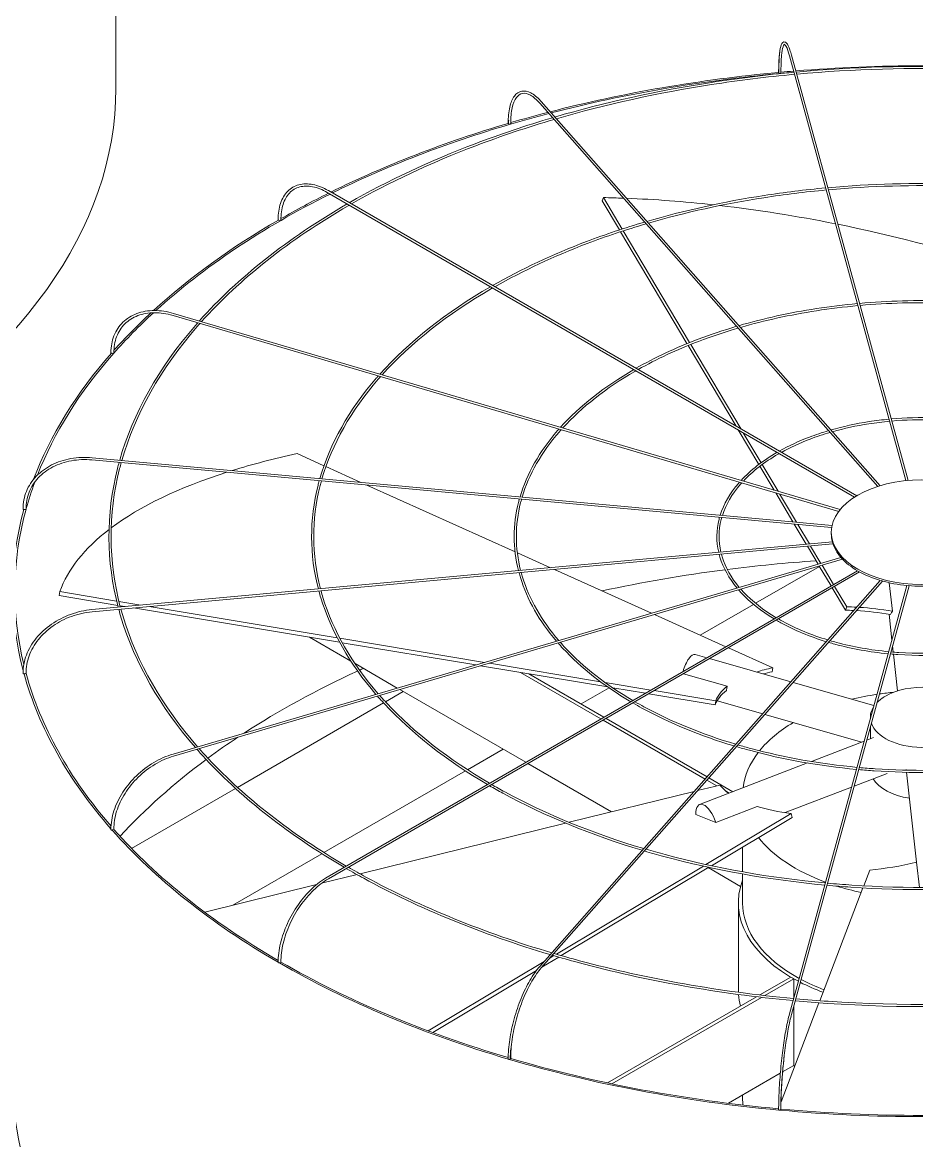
# Model space of a CAD drawing. Header units: millimetres. Extents: x -312439 to 477422, y -331570 to 212570.
# Drawn here: x 395710.3 to 395968.1, y 92351 to 92673.2 of the extents above; entities that cross this region are included whole.
import ezdxf

# ---------------------------------------------------------------- set-up
doc = ezdxf.new("R2010")
doc.units = ezdxf.units.MM

msp = doc.modelspace()

# ---------------------------------------------------------------- linework, layer by layer
at = {"color": 0, "linetype": 'Continuous', "lineweight": 0, "extrusion": (8.40036e-17, 0.816497, 0.57735)}
for p, q in [((395737.304, 92654.184), (395737.304, 92794.924)), ((395931.48, 92663.626), (395965.073, 92541.171)), ((395932.071, 92663.788), (395965.692, 92541.23)), ((395859.932, 92650.389), (395957.613, 92539.704)), ((395956.972, 92539.505), (395859.472, 92649.984)), ((395950.863, 92536.794), (395798.546, 92624.734)), ((395950.271, 92536.428), (395798.239, 92624.204)), ((395877.472, 92621.761), (395877.842, 92622.728)), ((395882.435, 92613.42), (395877.472, 92621.761)), ((395877.842, 92622.728), (395883.226, 92613.68)), ((395901.935, 92580.646), (395882.755, 92612.881)), ((395883.547, 92613.14), (395902.697, 92580.954)), ((395753.935, 92589.366), (395946.102, 92532.835)), ((395753.762, 92588.778), (395945.693, 92532.317)), ((395916.077, 92556.877), (395902.252, 92580.113)), ((395903.014, 92580.421), (395917.518, 92556.045)), ((395922.643, 92545.842), (395916.718, 92555.8)), ((395918.159, 92554.968), (395923.298, 92546.331)), ((395730.458, 92547.765), (395943.757, 92528.26)), ((395797.283, 92545.48), (395789.525, 92548.972)), ((395730.402, 92547.155), (395943.643, 92527.656)), ((395807.95, 92540.679), (395797.843, 92545.228)), ((395927.047, 92538.44), (395922.958, 92545.312)), ((395923.612, 92545.802), (395928.193, 92538.103)), ((395852.38, 92520.683), (395809.665, 92539.907)), ((395932.491, 92529.29), (395927.507, 92537.666)), ((395928.654, 92537.329), (395933.491, 92529.199)), ((395936.328, 92522.842), (395932.878, 92528.64)), ((395933.878, 92528.549), (395937.225, 92522.924)), ((395943.541, 92525.822), (395943.541, 92526.322)), ((395730.402, 92504.012), (395943.844, 92523.53)), ((395944.025, 92522.931), (395730.458, 92503.402)), ((395939.744, 92517.1), (395936.675, 92522.259)), ((395937.572, 92522.341), (395940.549, 92517.337)), ((395753.762, 92462.389), (395946.332, 92519.038)), ((395753.935, 92461.801), (395946.791, 92518.535)), ((395862.568, 92516.097), (395853.031, 92520.39)), ((395798.239, 92426.963), (395951.093, 92515.213)), ((395891.726, 92502.974), (395863.703, 92515.586)), ((395921.69, 92505.844), (395940.113, 92516.48)), ((395943.482, 92510.819), (395940.068, 92516.557)), ((395940.872, 92516.794), (395944.185, 92511.225)), ((395798.546, 92426.433), (395951.712, 92514.864)), ((395859.472, 92401.183), (395957.649, 92512.428)), ((395958.3, 92512.24), (395859.932, 92400.778)), ((395961.149, 92503.546), (395960.236, 92511.754)), ((395720.955, 92508.053), (395721.119, 92509.198)), ((395721.119, 92509.198), (395737.506, 92506.47)), ((395931.48, 92387.541), (395965.334, 92510.946)), ((395965.954, 92510.891), (395932.071, 92387.379)), ((395947.626, 92503.854), (395943.795, 92510.292)), ((395944.499, 92510.699), (395947.996, 92504.821)), ((395737.81, 92505.247), (395720.955, 92508.053)), ((395738.163, 92506.361), (395744.518, 92505.303)), ((395905.771, 92496.653), (395921.124, 92505.517)), ((395739.972, 92504.887), (395738.47, 92505.137)), ((395801.788, 92494.595), (395742.356, 92504.49)), ((395746.902, 92504.906), (395801.106, 92495.881)), ((395913.174, 92493.321), (395892.583, 92502.588)), ((395947.626, 92503.854), (395947.996, 92504.821)), ((395960.205, 92502.674), (395961.03, 92495.258)), ((395805.051, 92489.132), (395793.078, 92496.045)), ((395801.862, 92495.755), (395843.577, 92488.81)), ((395841.032, 92488.061), (395802.556, 92494.467)), ((395926.647, 92487.257), (395913.863, 92493.011)), ((395961.213, 92493.61), (395961.418, 92491.77)), ((395904.296, 92491.082), (395907.641, 92490.127)), ((395908.461, 92489.892), (395931.861, 92483.208)), ((395961.487, 92491.149), (395962.662, 92480.583)), ((395818.425, 92481.411), (395806.243, 92488.444)), ((395879.112, 92481.722), (395842.418, 92487.831)), ((395844.963, 92488.58), (395876.993, 92483.247)), ((395926.482, 92486.112), (395926.647, 92487.257)), ((395853.933, 92485.914), (395877.139, 92472.516)), ((395878.005, 92473.016), (395856.368, 92485.508)), ((395878.336, 92483.023), (395891.533, 92480.826)), ((395900.892, 92485.523), (395913.515, 92481.917)), ((395932.513, 92483.021), (395955.845, 92476.356)), ((395815.016, 92477.44), (395820.16, 92480.41)), ((395855.485, 92460.014), (395819.158, 92480.988)), ((395871.418, 92476.819), (395879.474, 92481.47)), ((395889.957, 92479.916), (395880.535, 92481.485)), ((395910.067, 92476.568), (395890.907, 92479.758)), ((395892.484, 92480.668), (395910.232, 92477.713)), ((395772.342, 92452.802), (395814.472, 92477.126)), ((395910.067, 92476.568), (395910.232, 92477.713)), ((395910.633, 92477.774), (395923.757, 92474.025)), ((395924.41, 92473.839), (395952.364, 92465.853)), ((395877.751, 92472.162), (395907.139, 92455.195)), ((395907.724, 92455.858), (395878.617, 92472.662)), ((395954.8, 92472.975), (395954.8, 92472.545)), ((395954.8, 92470.23), (395954.8, 92466.789)), ((395953.744, 92466.383), (395955.689, 92467.131)), ((395838.643, 92457.897), (395848.898, 92463.817)), ((395937.806, 92460.253), (395953.034, 92466.11)), ((395797.287, 92434.02), (395838.048, 92457.553)), ((395880.2, 92445.745), (395856.098, 92459.661)), ((395905.582, 92447.857), (395936.679, 92459.819)), ((395965.201, 92457.75), (395965.174, 92457.992)), ((395968.149, 92431.235), (395965.269, 92457.136)), ((395907.68, 92454.883), (395910.556, 92453.223)), ((395915.184, 92451.551), (395908.265, 92455.545)), ((395950.111, 92453.141), (395959.658, 92456.813)), ((395741.832, 92435.187), (395771.785, 92452.48)), ((395903.966, 92451.599), (395867.949, 92442.728)), ((395911.489, 92453.453), (395905.01, 92451.856)), ((395913.191, 92451.701), (395914.144, 92451.151)), ((395930.285, 92445.515), (395949.401, 92452.868)), ((395904.512, 92444.964), (395910.208, 92442.695)), ((395907.419, 92430.557), (395932.011, 92445.277)), ((395932.217, 92444.146), (395908.96, 92430.225)), ((395910.208, 92442.695), (395922.141, 92447.285)), ((395932.217, 92444.146), (395932.011, 92445.277)), ((395866.944, 92442.48), (395807.676, 92427.881)), ((395917.975, 92428.464), (395917.975, 92435.621)), ((395771.014, 92418.851), (395796.688, 92433.674)), ((395968.149, 92431.235), (395968.957, 92423.969)), ((395864.277, 92404.733), (395906.654, 92430.099)), ((395908.189, 92429.763), (395865.69, 92404.325)), ((395917.39, 92424.274), (395908.038, 92429.673)), ((395954.618, 92428.971), (395952.879, 92424.433)), ((395795.163, 92424.799), (395762.903, 92416.853)), ((395806.803, 92427.666), (395796.61, 92425.156)), ((395917.975, 92419.532), (395917.975, 92427.842)), ((395952.649, 92423.833), (395940.194, 92391.324)), ((395916.75, 92394.529), (395916.75, 92419.532)), ((395827.333, 92382.62), (395860.734, 92402.613)), ((395864.971, 92403.894), (395860.118, 92400.99)), ((395862.466, 92403.649), (395863.561, 92404.305)), ((395858.545, 92400.048), (395828.626, 92382.139)), ((395931.85, 92398.136), (395922.909, 92392.974)), ((395924.351, 92392.807), (395932.717, 92397.636)), ((395932.717, 92397.636), (395931.85, 92398.136)), ((395932.717, 92397.636), (395932.717, 92392.048)), ((395922.023, 92392.462), (395879.037, 92367.645)), ((395880.304, 92367.376), (395923.461, 92392.293)), ((395939.965, 92390.727), (395929.043, 92362.22)), ((395932.717, 92389.733), (395932.717, 92372.633)), ((395928.848, 92370.4), (395913.878, 92361.756)), ((395932.717, 92372.633), (395929.513, 92370.784)), ((395917.975, 92363.136), (395917.975, 92364.122)), ((395928.365, 92360.451), (395928.262, 92360.182))]:
    msp.add_line(p, q, dxfattribs=at)
at = {"color": 0, "linetype": 'Continuous', "lineweight": 0}
for centre, major_axis, ratio, start_param, end_param in [((395969.775, 92509.311), (-262.225, 0), 0.5773503, 4.5737285, 4.8518651), ((395969.775, 92509.311), (-262.225, 0), 0.5773503, 4.8709744, 5.1337903), ((395969.775, 92509.311), (-261.613, 0), 0.5773503, 4.8702538, 5.1336735), ((395928.67, 92658.818), (0.306, 0), 0.5773503, 3.1415927, 3.7072911), ((395928.718, 92658.643), (0.306, 0.001), 0.5647458, 3.2969897, 4.867786), ((395928.718, 92658.643), (0.306, 0.001), 0.5647458, 4.867786, 6.2831853), ((395969.775, 92509.311), (-261.613, 0), 0.5773503, 4.8601846, 4.8693633), ((395969.775, 92509.311), (-262.225, 0), 0.5773503, 4.8542575, 4.8684283), ((395475.079, 92654.184), (262.225, 0), 0.5773503, 5.4977871, 6.2831853), ((395969.775, 92509.311), (-262.225, 0), 0.5773503, 5.1365691, 5.1818933), ((395969.775, 92509.311), (-262.225, 0), 0.5773503, 5.1849758, 5.420347), ((395969.775, 92509.311), (-261.613, 0), 0.5773503, 5.183912, 5.4201653), ((395850.689, 92644.189), (0.306, 0), 0.5773503, 3.1415927, 4.134446), ((395850.828, 92644.032), (0.306, 0.003), 0.5659728, 3.6079382, 5.1787345), ((395850.828, 92644.032), (0.306, 0.003), 0.5659728, 5.1787345, 6.2831853), ((395969.775, 92509.311), (-261.613, 0), 0.5773503, 5.1364588, 5.1836819), ((395969.775, 92509.311), (-261.613, 0), 0.5773503, 5.4234857, 5.718128), ((395969.775, 92509.311), (-262.225, 0), 0.5773503, 5.4236595, 5.4949761), ((395970.146, 92467.594), (-236.033, 90.421), 0.5343599, 5.2814302, 5.3074736), ((395970.146, 92467.594), (-236.033, 90.421), 0.5343599, 5.1688261, 5.2776752), ((395970.146, 92467.594), (-236.033, 90.421), 0.5343599, 5.0198116, 5.1604272), ((395969.775, 92509.311), (-262.225, 0), 0.5773503, 5.4989549, 5.7196003), ((395784.354, 92616.364), (0.306, 0), 0.5773503, 3.1415927, 4.450555), ((395784.571, 92616.239), (0.306, 0.004), 0.5683066, 3.9193388, 5.4901351), ((395784.571, 92616.239), (0.306, 0.004), 0.5683066, 5.4901351, 6.2831853), ((395970.146, 92467.594), (-236.033, 90.421), 0.5343599, 4.8289255, 5.0170065), ((395969.775, 92509.311), (-261.613, 0), 0.5773503, 5.7230202, 5.8115447), ((395969.775, 92509.311), (-262.225, 0), 0.5773503, 5.7247725, 5.8068149), ((395969.775, 92509.311), (-262.225, 0), 0.5773503, 5.8129334, 6.0685314), ((395969.775, 92509.311), (-261.613, 0), 0.5773503, 5.8119417, 6.0598961), ((395736.159, 92578.065), (0.306, 0), 0.5773503, 3.1415927, 4.7647143), ((395736.432, 92577.985), (0.306, 0.005), 0.5715189, 4.2314546, 5.8022509), ((395736.432, 92577.985), (0.306, 0.005), 0.5715189, 5.8022509, 6.2831853), ((395969.94, 92467.773), (-250.189, 35.961), 0.3284711, 5.5638228, 5.6785471), ((395969.94, 92467.773), (-250.189, 35.961), 0.3284711, 5.6885713, 5.965771), ((395969.775, 92509.311), (-261.613, 0), 0.5773503, 6.0736106, 6.1250005), ((395969.775, 92509.311), (-262.225, 0), 0.5773503, 6.126925, 6.4343205), ((395969.775, 92509.311), (-261.613, 0), 0.5773503, 6.1262297, 6.4235661), ((395710.821, 92533.043), (0.306, 0), 0.5773503, 3.1415927, 5.0788735), ((395711.124, 92533.015), (0.306, 0.006), 0.5752952, 4.5444916, 6.1152879), ((395711.124, 92533.015), (0.306, 0.006), 0.5752952, 6.1152879, 6.2831853), ((395969.94, 92467.773), (-250.189, 35.961), 0.3284711, 5.9728515, 6.2156373), ((395969.667, 92525.822), (-26.126, 0), 0.5773503, 0, 0.1535113), ((395969.667, 92525.822), (-26.126, 0), 0.5773503, 0.160648, 0.4676706), ((395969.667, 92525.822), (-26.126, 0), 0.5773503, 0.4748072, 0.7818298), ((395969.775, 92368.071), (-261.613, 0), 0.5773503, 4.9315023, 5.0730373), ((395969.775, 92368.071), (-261.613, 0), 0.5773503, 4.8296672, 4.9289778), ((395969.667, 92525.822), (-26.126, 0), 0.5773503, 0.7889665, 1.0959891), ((395969.667, 92525.822), (-26.126, 0), 0.5773503, 1.1031258, 1.4101484), ((395969.667, 92525.822), (-26.126, 0), 0.5773503, 1.417285, 1.7243076), ((395969.775, 92466.627), (-56.639, 21.698), 0.5343599, 5.2632147, 5.3074736), ((395970.146, 92467.594), (56.639, -21.698), 0.5343599, 2.113134, 2.1658809), ((395969.775, 92466.627), (-56.639, 21.698), 0.5343599, 5.0728277, 5.2488944), ((395970.146, 92467.594), (56.639, -21.698), 0.5343599, 1.92896, 2.0989228), ((395902.777, 92485.767), (1.518, 5.315), 0.3621096, 0, 1.5955332), ((395969.775, 92368.071), (-261.613, 0), 0.5773503, 5.3840325, 5.5566031), ((395969.775, 92368.071), (-261.613, 0), 0.5773503, 5.3759613, 5.381266), ((395969.94, 92467.773), (-60.036, 8.629), 0.3284711, 5.5638228, 5.6832782), ((395969.775, 92466.627), (-60.036, 8.629), 0.3284711, 5.5638228, 5.6281345), ((395710.821, 92485.703), (0.306, 0), 0.5773503, 3.1415927, 5.3930328), ((395969.775, 92509.311), (-262.225, 0), 0.5773503, 0.15775, 0.4689102), ((395711.124, 92485.731), (0.306, 0.006), 0.5792658, 4.8585762, 6.2831853), ((395969.775, 92509.311), (-261.613, 0), 0.5773503, 0.1573017, 0.4645126), ((395969.775, 92466.627), (-60.036, 8.629), 0.3284711, 5.9809914, 6.2156373), ((395969.94, 92467.773), (-60.036, 8.629), 0.3284711, 5.9787164, 6.2156373), ((395969.775, 92450.663), (-51.8, 0), 0.5773503, 4.9668384, 5.1151413), ((395969.775, 92450.663), (-51.8, 0), 0.5773503, 4.8725497, 4.9536635), ((395969.775, 92472.975), (-14.976, 0), 0.5773503, 3.6916997, 5.4977871), ((395969.775, 92472.975), (-14.976, 0), 0.5773503, 5.4977871, 5.7722245), ((395969.775, 92472.975), (-14.976, 0), 0.5773503, 5.9253681, 6.3268432), ((395969.775, 92450.663), (-51.8, 0), 0.5773503, 5.5125312, 5.8454489), ((395969.775, 92472.975), (-14.976, 0), 0.5773503, 0.1968015, 2.9056449), ((395969.775, 92368.071), (-261.613, 0), 0.5773503, 5.5668053, 5.6187776), ((395969.775, 92368.071), (-261.613, 0), 0.5773503, 5.6218563, 5.7966666), ((395969.775, 92450.663), (-51.8, 0), 0.5773503, 5.864801, 6.2160224), ((395969.775, 92458.067), (-14.976, 0), 0.5773503, 0.3310244, 1.3226651), ((395969.569, 92467.759), (-59.674, -10.853), 0.3443205, 0.1772511, 0.3142745), ((395907.566, 92442.698), (-1.984, 5.159), 0.4527097, 4.5393785, 7.2340672), ((395969.569, 92467.759), (-59.674, -10.853), 0.3443205, 0.5921448, 0.8290657), ((395736.159, 92440.681), (0.306, 0), 0.5773503, 3.1415927, 5.7071921), ((395969.775, 92509.311), (-262.225, 0), 0.5773503, 0.4717795, 0.7837457), ((395736.432, 92440.761), (0.306, 0.005), 0.5830421, 5.1737369, 6.2831853), ((395969.775, 92509.311), (-261.613, 0), 0.5773503, 0.4715588, 0.781436), ((395969.775, 92450.663), (-51.8, 0), 0.5773503, 0.4237953, 1.0021877), ((395969.405, 92467.567), (-56.425, -22.248), 0.5660586, 1.0925617, 1.3294826), ((395969.775, 92419.532), (-53.025, 0), 0.5773503, 6.0678252, 7.1147249), ((395969.775, 92450.663), (-51.8, 0), 0.5773503, 1.0153625, 1.0203014), ((395969.775, 92450.663), (-51.8, 0), 0.5773503, 1.0757224, 1.2236785), ((395969.775, 92419.532), (51.8, 0), 0.5773503, 3.1415927, 3.9574848), ((395784.354, 92402.383), (0.306, 0), 0.5773503, 3.1415927, 6.0213513), ((395969.775, 92509.311), (-262.225, 0), 0.5773503, 0.7858257, 1.0981183), ((395784.571, 92402.508), (0.306, 0.004), 0.5862544, 5.4898935, 6.2831853), ((395969.775, 92509.311), (-261.613, 0), 0.5773503, 0.7858227, 1.096892), ((395969.775, 92419.532), (-53.025, 0), 0.5773503, 0.8456372, 1.0001122), ((395969.775, 92419.532), (51.8, 0), 0.5773503, 3.9720631, 4.1329788), ((395969.775, 92394.529), (53.025, 0), 0.5773503, 3.1415927, 3.1671433), ((395969.775, 92394.529), (53.025, 0), 0.5773503, 3.1875095, 3.2970925), ((395850.689, 92374.557), (-0.306, 0), 0.5773503, 0, 3.1415927), ((395969.775, 92509.311), (-262.225, 0), 0.5773503, 1.0998851, 1.4125333), ((395850.828, 92374.715), (-0.306, -0.003), 0.5885883, 2.6652649, 3.1415927), ((395969.775, 92509.311), (-261.613, 0), 0.5773503, 1.1000981, 1.4118355), ((395969.775, 92394.529), (53.025, 0), 0.5773503, 3.9385413, 3.9453811), ((395969.775, 92368.571), (262.225, 0), 0.5773503, 3.1415927, 5.4977871), ((395969.775, 92363.136), (51.8, 0), 0.5773503, 3.1415927, 3.2048035), ((395928.67, 92359.929), (-0.306, 0), 0.5773503, 0, 3.1415927), ((395969.775, 92509.311), (-262.225, 0), 0.5773503, 1.4139544, 1.727034), ((395928.718, 92360.103), (-0.306, -0.001), 0.5898153, 2.9827557, 3.1415927), ((395969.775, 92509.311), (-261.613, 0), 0.5773503, 1.41439, 1.726367)]:
    msp.add_ellipse(centre, major_axis=major_axis, ratio=ratio, start_param=start_param, end_param=end_param, dxfattribs=at)
msp.add_ellipse((395969.667, 92526.322), major_axis=(26.126, 0), ratio=0.5773503, dxfattribs=at)
for points, knots in [([(395928.364, 92658.818), (395928.364, 92660.521), (395928.415, 92662.038), (395928.618, 92664.557), (395928.767, 92665.556), (395929.169, 92666.978), (395929.395, 92667.493), (395930.18, 92667.609), (395930.428, 92667.461), (395930.98, 92666.876), (395931.287, 92666.221), (395931.767, 92664.839), (395931.919, 92664.342), (395932.071, 92663.788)], [4.712389, 4.712389, 4.712389, 4.712389, 5.0265482, 5.0265482, 5.3407075, 5.3407075, 5.6548668, 5.6548668, 5.8236028, 5.8236028, 6.1377621, 6.1377621, 6.2831853, 6.2831853, 6.2831853, 6.2831853]), ([(395931.48, 92663.626), (395931.162, 92664.786), (395930.843, 92665.677), (395930.287, 92666.758), (395930.037, 92666.908), (395930.011, 92666.908), (395929.806, 92666.759), (395929.454, 92665.595), (395929.309, 92664.745), (395929.099, 92662.501), (395929.037, 92661.071), (395929.024, 92659.183), (395929.023, 92658.916), (395929.024, 92658.644)], [0, 0, 0, 0, 0.3152669, 0.3152669, 0.6094726, 0.6094726, 0.9267406, 0.9267406, 1.2208373, 1.2208373, 1.5356304, 1.5356304, 1.5863402, 1.5863402, 1.5863402, 1.5863402]), ([(395928.745, 92664.954), (395928.736, 92664.893), (395928.727, 92664.831), (395928.576, 92663.744), (395928.481, 92662.441), (395928.418, 92660.203), (395928.409, 92659.443), (395928.412, 92658.643)], [1.10131175, 1.10131175, 1.10131175, 1.10131175, 1.12076762, 1.12076762, 1.43803566, 1.43803566, 1.5863026, 1.5863026, 1.5863026, 1.5863026]), ([(396005.924, 92658.908), (395998.43, 92659.585), (395990.878, 92660.053), (395966.65, 92660.869), (395949.892, 92660.398), (395933.41, 92658.908)], [5.342386, 5.342386, 5.342386, 5.342386, 5.43953692, 5.43953692, 5.65318828, 5.65318828, 5.65318828, 5.65318828]), ([(396005.76, 92658.307), (395998.241, 92658.985), (395990.666, 92659.451), (395966.547, 92660.25), (395949.925, 92659.782), (395933.574, 92658.307)], [5.34285963, 5.34285963, 5.34285963, 5.34285963, 5.44045758, 5.44045758, 5.65271466, 5.65271466, 5.65271466, 5.65271466]), ([(395932.79, 92658.851), (395924.783, 92658.114), (395916.843, 92657.137), (395893.416, 92653.511), (395878.254, 92650.163), (395863.847, 92645.952)], [5.65586592, 5.65586592, 5.65586592, 5.65586592, 5.75969853, 5.75969853, 5.96646224, 5.96646224, 5.96646224, 5.96646224]), ([(395932.955, 92658.251), (395924.878, 92657.51), (395916.868, 92656.524), (395893.547, 92652.906), (395878.551, 92649.598), (395864.295, 92645.445)], [5.65539644, 5.65539644, 5.65539644, 5.65539644, 5.76029586, 5.76029586, 5.96514032, 5.96514032, 5.96514032, 5.96514032]), ([(395850.382, 92644.189), (395850.382, 92645.904), (395850.533, 92647.453), (395851.129, 92650.079), (395851.574, 92651.157), (395852.755, 92652.742), (395853.504, 92653.248), (395855.144, 92653.533), (395856.004, 92653.359), (395857.817, 92652.439), (395858.781, 92651.653), (395859.806, 92650.53), (395859.869, 92650.46), (395859.932, 92650.389)], [4.712389, 4.712389, 4.712389, 4.712389, 5.0265482, 5.0265482, 5.3407075, 5.3407075, 5.6548668, 5.6548668, 5.9484515, 5.9484515, 6.2626108, 6.2626108, 6.2831853, 6.2831853, 6.2831853, 6.2831853]), ([(395859.472, 92649.984), (395858.558, 92651.019), (395857.65, 92651.785), (395855.967, 92652.707), (395855.201, 92652.864), (395853.86, 92652.629), (395853.263, 92652.235), (395852.236, 92650.836), (395851.819, 92649.831), (395851.267, 92647.328), (395851.127, 92645.837), (395851.133, 92644.13), (395851.134, 92644.082), (395851.134, 92644.034)], [0, 0, 0, 0, 0.3146448, 0.3146448, 0.6289116, 0.6289116, 0.9461796, 0.9461796, 1.2634477, 1.2634477, 1.5772832, 1.5772832, 1.5863402, 1.5863402, 1.5863402, 1.5863402]), ([(395863.198, 92645.762), (395855.525, 92643.501), (395848.067, 92640.996), (395827.835, 92633.308), (395815.658, 92627.6), (395804.581, 92621.25)], [5.96956861, 5.96956861, 5.96956861, 5.96956861, 6.07987049, 6.07987049, 6.27966483, 6.27966483, 6.27966483, 6.27966483]), ([(395863.646, 92645.255), (395855.873, 92642.972), (395848.321, 92640.439), (395828.17, 92632.778), (395816.144, 92627.149), (395805.195, 92620.895)], [5.96825255, 5.96825255, 5.96825255, 5.96825255, 6.08012371, 6.08012371, 6.27780239, 6.27780239, 6.27780239, 6.27780239]), ([(395850.531, 92645.044), (395850.525, 92644.839), (395850.522, 92644.633), (395850.52, 92644.293), (395850.52, 92644.162), (395850.522, 92644.031)], [7.805980691, 7.805980691, 7.805980691, 7.805980691, 7.845140151, 7.845140151, 7.869416781, 7.869416781, 7.869416781, 7.869416781]), ([(395784.048, 92616.364), (395784.048, 92618.089), (395784.284, 92619.684), (395785.218, 92622.463), (395785.916, 92623.647), (395787.715, 92625.467), (395788.813, 92626.103), (395791.281, 92626.755), (395792.648, 92626.772), (395795.512, 92626.203), (395797.012, 92625.615), (395798.519, 92624.749), (395798.532, 92624.742), (395798.546, 92624.734)], [0, 0, 0, 0, 0.3141593, 0.3141593, 0.6283185, 0.6283185, 0.9411039, 0.9411039, 1.2538555, 1.2538555, 1.5680148, 1.5680148, 1.5707963, 1.5707963, 1.5707963, 1.5707963]), ([(395798.239, 92624.204), (395796.802, 92625.034), (395795.37, 92625.594), (395792.67, 92626.129), (395791.404, 92626.104), (395789.153, 92625.491), (395788.166, 92624.903), (395786.543, 92623.21), (395785.908, 92622.101), (395785.063, 92619.454), (395784.854, 92617.916), (395784.877, 92616.243)], [4.712389, 4.712389, 4.712389, 4.712389, 5.029657, 5.029657, 5.3469251, 5.3469251, 5.6641931, 5.6641931, 5.9814611, 5.9814611, 6.2987292, 6.2987292, 6.2987292, 6.2987292]), ([(395941.933, 92625.523), (395935.948, 92624.971), (395930.011, 92624.24), (395912.496, 92621.53), (395901.157, 92619.031), (395890.38, 92615.887)], [5.65618024, 5.65618024, 5.65618024, 5.65618024, 5.75959703, 5.75959703, 5.96555925, 5.96555925, 5.96555925, 5.96555925]), ([(395942.098, 92624.923), (395936.042, 92624.367), (395930.037, 92623.627), (395912.627, 92620.925), (395901.454, 92618.465), (395890.828, 92615.38)], [5.6555551, 5.6555551, 5.6555551, 5.6555551, 5.760393, 5.760393, 5.9637948, 5.9637948, 5.9637948, 5.9637948]), ([(395996.781, 92625.579), (395991.198, 92626.083), (395985.572, 92626.43), (395967.454, 92627.042), (395954.901, 92626.692), (395942.553, 92625.579)], [5.34296141, 5.34296141, 5.34296141, 5.34296141, 5.43938168, 5.43938168, 5.65261288, 5.65261288, 5.65261288, 5.65261288]), ([(395996.617, 92624.979), (395991.01, 92625.483), (395985.36, 92625.829), (395967.352, 92626.424), (395954.934, 92626.076), (395942.717, 92624.979)], [5.34359392, 5.34359392, 5.34359392, 5.34359392, 5.44060854, 5.44060854, 5.65198037, 5.65198037, 5.65198037, 5.65198037]), ([(395889.731, 92615.697), (395883.981, 92614.003), (395878.391, 92612.125), (395863.271, 92606.38), (395854.18, 92602.124), (395845.904, 92597.391)], [5.96969757, 5.96969757, 5.96969757, 5.96969757, 6.07982614, 6.07982614, 6.27841616, 6.27841616, 6.27841616, 6.27841616]), ([(395890.178, 92615.19), (395884.328, 92613.474), (395878.645, 92611.568), (395863.606, 92605.85), (395854.667, 92601.674), (395846.519, 92597.037)], [5.96794353, 5.96794353, 5.96794353, 5.96794353, 6.08016355, 6.08016355, 6.27592849, 6.27592849, 6.27592849, 6.27592849]), ([(395987.642, 92592.263), (395983.968, 92592.591), (395980.267, 92592.819), (395968.258, 92593.227), (395959.908, 92592.997), (395951.692, 92592.263)], [5.34408303, 5.34408303, 5.34408303, 5.34408303, 5.43906993, 5.43906993, 5.65149126, 5.65149126, 5.65149126, 5.65149126]), ([(395987.477, 92591.662), (395983.78, 92591.991), (395980.056, 92592.217), (395968.155, 92592.608), (395959.941, 92592.381), (395951.857, 92591.662)], [5.34503474, 5.34503474, 5.34503474, 5.34503474, 5.44090812, 5.44090812, 5.65053954, 5.65053954, 5.65053954, 5.65053954]), ([(395735.853, 92578.065), (395735.853, 92579.798), (395736.152, 92581.448), (395737.328, 92584.417), (395738.204, 92585.736), (395740.445, 92587.903), (395741.809, 92588.751), (395744.88, 92589.892), (395746.587, 92590.186), (395750.175, 92590.199), (395752.057, 92589.918), (395753.935, 92589.366)], [4.712389, 4.712389, 4.712389, 4.712389, 5.0265482, 5.0265482, 5.3407075, 5.3407075, 5.6548668, 5.6548668, 5.969026, 5.969026, 6.2831853, 6.2831853, 6.2831853, 6.2831853]), ([(395753.762, 92588.778), (395751.946, 92589.312), (395750.134, 92589.579), (395746.699, 92589.556), (395745.078, 92589.266), (395742.185, 92588.166), (395740.915, 92587.356), (395738.84, 92585.298), (395738.036, 92584.049), (395736.97, 92581.226), (395736.71, 92579.652), (395736.738, 92577.99)], [0, 0, 0, 0, 0.317268, 0.317268, 0.6345361, 0.6345361, 0.9518041, 0.9518041, 1.2690722, 1.2690722, 1.5863402, 1.5863402, 1.5863402, 1.5863402]), ([(395951.073, 92592.206), (395947.11, 92591.839), (395943.179, 92591.355), (395931.573, 92589.561), (395924.055, 92587.908), (395916.905, 92585.831)], [5.65683386, 5.65683386, 5.65683386, 5.65683386, 5.75939254, 5.75939254, 5.96383461, 5.96383461, 5.96383461, 5.96383461]), ([(395951.237, 92591.606), (395947.204, 92591.235), (395943.204, 92590.742), (395931.704, 92588.955), (395924.352, 92587.343), (395917.353, 92585.324)], [5.65589869, 5.65589869, 5.65589869, 5.65589869, 5.76058509, 5.76058509, 5.96118261, 5.96118261, 5.96118261, 5.96118261]), ([(395760.903, 92586.677), (395760.677, 92586.422), (395760.454, 92586.167), (395749.614, 92573.697), (395742.216, 92560.543), (395738.38, 92547.041)], [0.31387846, 0.31387846, 0.31387846, 0.31387846, 0.32022171, 0.32022171, 0.6228537, 0.6228537, 0.6228537, 0.6228537]), ([(395761.552, 92586.486), (395761.279, 92586.179), (395761.008, 92585.871), (395750.177, 92573.425), (395742.823, 92560.369), (395739.001, 92546.984)], [0.31209175, 0.31209175, 0.31209175, 0.31209175, 0.31977769, 0.31977769, 0.62202139, 0.62202139, 0.62202139, 0.62202139]), ([(395916.256, 92585.642), (395912.431, 92584.514), (395908.713, 92583.264), (395898.703, 92579.462), (395892.696, 92576.657), (395887.218, 92573.539)], [5.97003164, 5.97003164, 5.97003164, 5.97003164, 6.07973571, 6.07973571, 6.27604568, 6.27604568, 6.27604568, 6.27604568]), ([(395916.703, 92585.135), (395912.779, 92583.985), (395908.967, 92582.707), (395899.039, 92578.931), (395893.183, 92576.206), (395887.833, 92573.184)], [5.96740299, 5.96740299, 5.96740299, 5.96740299, 6.08024114, 6.08024114, 6.27230164, 6.27230164, 6.27230164, 6.27230164]), ([(395812.969, 92571.361), (395812.792, 92571.161), (395812.617, 92570.961), (395804.523, 92561.649), (395798.987, 92551.837), (395796.091, 92541.763)], [0.31368489, 0.31368489, 0.31368489, 0.31368489, 0.32029533, 0.32029533, 0.62093354, 0.62093354, 0.62093354, 0.62093354]), ([(395813.618, 92571.17), (395813.394, 92570.918), (395813.172, 92570.666), (395805.086, 92561.377), (395799.595, 92551.664), (395796.712, 92541.706)], [0.31130083, 0.31130083, 0.31130083, 0.31130083, 0.31970361, 0.31970361, 0.61980435, 0.61980435, 0.61980435, 0.61980435]), ([(395960.213, 92558.889), (395958.272, 92558.707), (395956.348, 92558.469), (395950.65, 92557.591), (395946.953, 92556.785), (395943.43, 92555.775)], [5.65878241, 5.65878241, 5.65878241, 5.65878241, 5.75876753, 5.75876753, 5.95869527, 5.95869527, 5.95869527, 5.95869527]), ([(395960.377, 92558.289), (395958.367, 92558.103), (395956.373, 92557.856), (395950.781, 92556.986), (395947.25, 92556.22), (395943.88, 92555.266)], [5.65692719, 5.65692719, 5.65692719, 5.65692719, 5.76114351, 5.76114351, 5.95335964, 5.95335964, 5.95335964, 5.95335964]), ([(395978.502, 92558.945), (395976.739, 92559.1), (395974.964, 92559.208), (395969.062, 92559.411), (395964.915, 92559.302), (395960.832, 92558.945)], [5.34742678, 5.34742678, 5.34742678, 5.34742678, 5.43812478, 5.43812478, 5.64814751, 5.64814751, 5.64814751, 5.64814751]), ([(395978.337, 92558.345), (395976.551, 92558.499), (395974.752, 92558.606), (395968.959, 92558.793), (395964.948, 92558.686), (395960.997, 92558.345)], [5.34934775, 5.34934775, 5.34934775, 5.34934775, 5.44178794, 5.44178794, 5.64622654, 5.64622654, 5.64622654, 5.64622654]), ([(395865.026, 92556.047), (395864.901, 92555.906), (395864.777, 92555.764), (395859.429, 92549.609), (395855.755, 92543.136), (395853.8, 92536.486)], [0.31344956, 0.31344956, 0.31344956, 0.31344956, 0.32044212, 0.32044212, 0.61727915, 0.61727915, 0.61727915, 0.61727915]), ([(395865.676, 92555.856), (395865.503, 92555.662), (395865.332, 92555.469), (395859.993, 92549.337), (395856.363, 92542.963), (395854.422, 92536.429)], [0.30986952, 0.30986952, 0.30986952, 0.30986952, 0.31955549, 0.31955549, 0.6155298, 0.6155298, 0.6155298, 0.6155298]), ([(395942.781, 92555.586), (395940.882, 92555.025), (395939.036, 92554.404), (395934.135, 92552.543), (395931.212, 92551.189), (395928.533, 92549.686)], [5.97102709, 5.97102709, 5.97102709, 5.97102709, 6.0794509, 6.0794509, 6.26898955, 6.26898955, 6.26898955, 6.26898955]), ([(395943.228, 92555.079), (395941.23, 92554.496), (395939.289, 92553.847), (395934.471, 92552.013), (395931.7, 92550.737), (395929.151, 92549.329)], [5.96578422, 5.96578422, 5.96578422, 5.96578422, 6.08045705, 6.08045705, 6.26142742, 6.26142742, 6.26142742, 6.26142742]), ([(395710.515, 92533.043), (395710.515, 92534.779), (395710.848, 92536.487), (395712.147, 92539.673), (395713.113, 92541.151), (395715.577, 92543.73), (395717.076, 92544.831), (395720.455, 92546.551), (395722.337, 92547.171), (395726.298, 92547.873), (395728.379, 92547.955), (395730.458, 92547.765)], [4.712389, 4.712389, 4.712389, 4.712389, 5.0265482, 5.0265482, 5.3407075, 5.3407075, 5.6548668, 5.6548668, 5.969026, 5.969026, 6.2831853, 6.2831853, 6.2831853, 6.2831853]), ([(395730.402, 92547.155), (395728.387, 92547.339), (395726.373, 92547.257), (395722.549, 92546.569), (395720.74, 92545.963), (395717.509, 92544.292), (395716.087, 92543.228), (395713.768, 92540.749), (395712.871, 92539.335), (395711.687, 92536.297), (395711.399, 92534.673), (395711.43, 92533.021)], [6.2831853, 6.2831853, 6.2831853, 6.2831853, 6.6004533, 6.6004533, 6.9177214, 6.9177214, 7.2349894, 7.2349894, 7.5522575, 7.5522575, 7.8695255, 7.8695255, 7.8695255, 7.8695255]), ([(395738.213, 92546.441), (395738.053, 92545.863), (395737.9, 92545.285), (395734.402, 92531.466), (395734.468, 92517.932), (395737.951, 92504.702)], [0.6273321, 0.6273321, 0.6273321, 0.6273321, 0.64026634, 0.64026634, 0.9362265, 0.9362265, 0.9362265, 0.9362265]), ([(395738.832, 92546.384), (395738.67, 92545.799), (395738.514, 92545.214), (395735.011, 92531.428), (395735.08, 92517.947), (395738.569, 92504.759)], [0.62653255, 0.62653255, 0.62653255, 0.62653255, 0.63973087, 0.63973087, 0.93697289, 0.93697289, 0.93697289, 0.93697289]), ([(395795.922, 92541.164), (395795.797, 92540.712), (395795.677, 92540.26), (395793.065, 92529.936), (395793.097, 92519.845), (395795.656, 92509.979)], [0.62689443, 0.62689443, 0.62689443, 0.62689443, 0.64035432, 0.64035432, 0.93404611, 0.93404611, 0.93404611, 0.93404611]), ([(395796.542, 92541.107), (395796.414, 92540.648), (395796.292, 92540.189), (395793.675, 92529.898), (395793.709, 92519.86), (395796.274, 92510.035)], [0.62582334, 0.62582334, 0.62582334, 0.62582334, 0.63964072, 0.63964072, 0.93502054, 0.93502054, 0.93502054, 0.93502054]), ([(395917.084, 92540.733), (395917.011, 92540.65), (395916.938, 92540.567), (395914.335, 92537.568), (395912.524, 92534.434), (395911.513, 92531.209)], [0.31275087, 0.31275087, 0.31275087, 0.31275087, 0.32087906, 0.32087906, 0.60646372, 0.60646372, 0.60646372, 0.60646372]), ([(395917.734, 92540.542), (395917.613, 92540.407), (395917.493, 92540.272), (395914.9, 92537.297), (395913.133, 92534.262), (395912.138, 92531.152)], [0.30556743, 0.30556743, 0.30556743, 0.30556743, 0.31911145, 0.31911145, 0.60263629, 0.60263629, 0.60263629, 0.60263629]), ([(395853.628, 92535.887), (395853.539, 92535.565), (395853.453, 92535.243), (395851.728, 92528.414), (395851.726, 92521.763), (395853.365, 92515.256)], [0.62618978, 0.62618978, 0.62618978, 0.62618978, 0.64052907, 0.64052907, 0.92987427, 0.92987427, 0.92987427, 0.92987427]), ([(395854.249, 92535.83), (395854.156, 92535.501), (395854.068, 92535.171), (395852.338, 92528.376), (395852.337, 92521.778), (395853.983, 92515.312)], [0.62457061, 0.62457061, 0.62457061, 0.62457061, 0.6394598, 0.6394598, 0.93127617, 0.93127617, 0.93127617, 0.93127617]), ([(395911.335, 92530.61), (395911.281, 92530.418), (395911.23, 92530.226), (395910.39, 92526.892), (395910.356, 92523.681), (395911.081, 92520.534)], [0.62410482, 0.62410482, 0.62410482, 0.62410482, 0.64104385, 0.64104385, 0.91753144, 0.91753144, 0.91753144, 0.91753144]), ([(395911.956, 92530.553), (395911.898, 92530.354), (395911.844, 92530.154), (395911.001, 92526.854), (395910.968, 92523.695), (395911.696, 92520.59)], [0.62079185, 0.62079185, 0.62079185, 0.62079185, 0.63891194, 0.63891194, 0.91997787, 0.91997787, 0.91997787, 0.91997787]), ([(395911.229, 92519.932), (395911.298, 92519.668), (395911.372, 92519.404), (395912.387, 92516.052), (395914.055, 92513.045), (395916.388, 92510.229)], [0.93516687, 0.93516687, 0.93516687, 0.93516687, 0.95843835, 0.95843835, 1.2316048, 1.2316048, 1.2316048, 1.2316048]), ([(395911.847, 92519.989), (395911.916, 92519.73), (395911.99, 92519.473), (395913.006, 92516.177), (395914.678, 92513.206), (395917.029, 92510.418)], [0.93813971, 0.93813971, 0.93813971, 0.93813971, 0.96156851, 0.96156851, 1.23828559, 1.23828559, 1.23828559, 1.23828559]), ([(395853.521, 92514.655), (395853.644, 92514.196), (395853.775, 92513.738), (395855.853, 92506.907), (395859.372, 92500.702), (395864.322, 92494.913)], [0.93878416, 0.93878416, 0.93878416, 0.93878416, 0.9592157, 0.9592157, 1.24402203, 1.24402203, 1.24402203, 1.24402203]), ([(395854.14, 92514.712), (395854.263, 92514.259), (395854.394, 92513.807), (395856.473, 92507.032), (395859.996, 92500.864), (395864.967, 92495.102)], [0.94031776, 0.94031776, 0.94031776, 0.94031776, 0.96078603, 0.96078603, 1.24747633, 1.24747633, 1.24747633, 1.24747633]), ([(395795.815, 92509.378), (395795.991, 92508.725), (395796.179, 92508.072), (395799.319, 92497.762), (395804.69, 92488.359), (395812.262, 92479.598)], [0.94000678, 0.94000678, 0.94000678, 0.94000678, 0.95947637, 0.95947637, 1.24820492, 1.24820492, 1.24820492, 1.24820492]), ([(395796.434, 92509.435), (395796.61, 92508.787), (395796.797, 92508.141), (395799.939, 92497.888), (395805.315, 92488.522), (395812.907, 92479.788)], [0.94103976, 0.94103976, 0.94103976, 0.94103976, 0.9605244, 0.9605244, 1.25053309, 1.25053309, 1.25053309, 1.25053309]), ([(395916.821, 92509.718), (395917.067, 92509.433), (395917.32, 92509.15), (395920.126, 92506.118), (395923.321, 92503.575), (395927.046, 92501.33)], [1.24820371, 1.24820371, 1.24820371, 1.24820371, 1.27608724, 1.27608724, 1.54927756, 1.54927756, 1.54927756, 1.54927756]), ([(395917.467, 92509.908), (395917.72, 92509.621), (395917.98, 92509.336), (395920.778, 92506.368), (395923.952, 92503.879), (395927.653, 92501.68)], [1.2552022, 1.2552022, 1.2552022, 1.2552022, 1.28394226, 1.28394226, 1.55644282, 1.55644282, 1.55644282, 1.55644282]), ([(395710.515, 92485.703), (395710.515, 92487.44), (395710.848, 92489.204), (395712.142, 92492.614), (395713.103, 92494.26), (395715.555, 92497.275), (395717.046, 92498.644), (395720.414, 92500.974), (395722.29, 92501.936), (395726.244, 92503.359), (395728.323, 92503.822), (395730.402, 92504.012)], [4.712389, 4.712389, 4.712389, 4.712389, 5.0265482, 5.0265482, 5.3407075, 5.3407075, 5.6548668, 5.6548668, 5.969026, 5.969026, 6.2831853, 6.2831853, 6.2831853, 6.2831853]), ([(395730.458, 92503.402), (395728.443, 92503.218), (395726.426, 92502.767), (395722.596, 92501.376), (395720.781, 92500.437), (395717.538, 92498.167), (395716.109, 92496.836), (395713.778, 92493.918), (395712.876, 92492.331), (395711.687, 92489.063), (395711.399, 92487.383), (395711.43, 92485.737)], [0, 0, 0, 0, 0.317268, 0.317268, 0.6345361, 0.6345361, 0.9518041, 0.9518041, 1.2690722, 1.2690722, 1.5863402, 1.5863402, 1.5863402, 1.5863402]), ([(395738.111, 92504.102), (395738.34, 92503.257), (395738.583, 92502.414), (395742.786, 92488.626), (395750.013, 92476.022), (395760.211, 92464.286)], [0.94070481, 0.94070481, 0.94070481, 0.94070481, 0.95960699, 0.95960699, 1.25038008, 1.25038008, 1.25038008, 1.25038008]), ([(395738.731, 92504.158), (395738.959, 92503.32), (395739.201, 92502.483), (395743.406, 92488.752), (395750.638, 92476.185), (395760.857, 92464.476)], [0.94148414, 0.94148414, 0.94148414, 0.94148414, 0.96039344, 0.96039344, 1.25213605, 1.25213605, 1.25213605, 1.25213605]), ([(395960.649, 92502.601), (395960.754, 92502.875), (395960.894, 92503.153), (395961.094, 92503.464), (395961.121, 92503.505), (395961.149, 92503.546)], [0, 0, 0, 0, 1.7008868, 1.7008868, 1.9577529, 1.9577529, 1.9577529, 1.9577529]), ([(395927.65, 92500.971), (395928.099, 92500.708), (395928.555, 92500.449), (395932.919, 92498.056), (395937.324, 92496.228), (395942.071, 92494.777)], [1.5639266, 1.5639266, 1.5639266, 1.5639266, 1.59638594, 1.59638594, 1.86940636, 1.86940636, 1.86940636, 1.86940636]), ([(395928.261, 92501.324), (395928.707, 92501.067), (395929.16, 92500.814), (395933.476, 92498.48), (395937.828, 92496.697), (395942.517, 92495.282)], [1.5712561, 1.5712561, 1.5712561, 1.5712561, 1.60358263, 1.60358263, 1.87454698, 1.87454698, 1.87454698, 1.87454698]), ([(395864.762, 92494.404), (395865.215, 92493.885), (395865.68, 92493.369), (395871.39, 92487.228), (395878.001, 92482.034), (395885.728, 92477.475)], [1.2523872, 1.2523872, 1.2523872, 1.2523872, 1.27803342, 1.27803342, 1.55997281, 1.55997281, 1.55997281, 1.55997281]), ([(395865.409, 92494.594), (395865.869, 92494.073), (395866.34, 92493.555), (395872.043, 92487.479), (395878.633, 92482.339), (395886.337, 92477.827)], [1.2559207, 1.2559207, 1.2559207, 1.2559207, 1.28197401, 1.28197401, 1.56361702, 1.56361702, 1.56361702, 1.56361702]), ([(395942.717, 92494.583), (395943.338, 92494.398), (395943.966, 92494.221), (395949.464, 92492.73), (395954.642, 92491.798), (395959.941, 92491.287)], [1.88173801, 1.88173801, 1.88173801, 1.88173801, 1.91726722, 1.91726722, 2.19052772, 2.19052772, 2.19052772, 2.19052772]), ([(395943.164, 92495.09), (395943.786, 92494.907), (395944.414, 92494.732), (395949.826, 92493.285), (395954.907, 92492.382), (395960.105, 92491.886)], [1.88697171, 1.88697171, 1.88697171, 1.88697171, 1.922693, 1.922693, 2.19235404, 2.19235404, 2.19235404, 2.19235404]), ([(395960.56, 92491.229), (395961.276, 92491.164), (395961.994, 92491.107), (395968.047, 92490.692), (395973.467, 92490.75), (395978.774, 92491.229)], [2.20116261, 2.20116261, 2.20116261, 2.20116261, 2.23802396, 2.23802396, 2.51122637, 2.51122637, 2.51122637, 2.51122637]), ([(395960.725, 92491.829), (395961.475, 92491.762), (395962.229, 92491.703), (395968.174, 92491.31), (395973.446, 92491.369), (395978.609, 92491.829)], [2.2030547, 2.2030547, 2.2030547, 2.2030547, 2.24193573, 2.24193573, 2.50933428, 2.50933428, 2.50933428, 2.50933428]), ([(395913.515, 92481.917), (395913.503, 92481.863), (395913.492, 92481.81), (395913.409, 92481.404), (395913.35, 92481.059), (395913.303, 92480.735)], [52.4705624, 52.4705624, 52.4705624, 52.4705624, 52.7274285, 52.7274285, 54.4283153, 54.4283153, 54.4283153, 54.4283153]), ([(395812.704, 92479.09), (395813.364, 92478.337), (395814.04, 92477.588), (395822.654, 92468.337), (395832.682, 92460.493), (395844.413, 92453.622)], [1.25379638, 1.25379638, 1.25379638, 1.25379638, 1.27868669, 1.27868669, 1.5635663, 1.5635663, 1.5635663, 1.5635663]), ([(395813.352, 92479.28), (395814.018, 92478.525), (395814.7, 92477.774), (395823.307, 92468.589), (395833.315, 92460.799), (395845.024, 92453.974)], [1.25615972, 1.25615972, 1.25615972, 1.25615972, 1.28131662, 1.28131662, 1.56600951, 1.56600951, 1.56600951, 1.56600951]), ([(395886.336, 92477.119), (395887.188, 92476.623), (395888.053, 92476.136), (395896.867, 92471.318), (395905.854, 92467.626), (395915.545, 92464.72)], [1.56734097, 1.56734097, 1.56734097, 1.56734097, 1.5981909, 1.5981909, 1.87714164, 1.87714164, 1.87714164, 1.87714164]), ([(395886.948, 92477.472), (395887.796, 92476.982), (395888.657, 92476.5), (395897.424, 92471.743), (395906.358, 92468.096), (395915.991, 92465.226)], [1.57102631, 1.57102631, 1.57102631, 1.57102631, 1.60180119, 1.60180119, 1.87974458, 1.87974458, 1.87974458, 1.87974458]), ([(395760.654, 92463.778), (395761.518, 92462.794), (395762.403, 92461.816), (395773.921, 92449.457), (395787.37, 92438.96), (395803.109, 92429.775)], [1.25457919, 1.25457919, 1.25457919, 1.25457919, 1.27901417, 1.27901417, 1.56542833, 1.56542833, 1.56542833, 1.56542833]), ([(395761.302, 92463.969), (395762.172, 92462.982), (395763.063, 92462.002), (395774.574, 92449.708), (395788.003, 92439.266), (395803.72, 92430.127)], [1.25635494, 1.25635494, 1.25635494, 1.25635494, 1.28098769, 1.28098769, 1.56726607, 1.56726607, 1.56726607, 1.56726607]), ([(395916.192, 92464.527), (395917.422, 92464.164), (395918.663, 92463.813), (395929.707, 92460.83), (395940.133, 92458.972), (395950.801, 92457.969)], [1.88333864, 1.88333864, 1.88333864, 1.88333864, 1.91863403, 1.91863403, 2.19480098, 2.19480098, 2.19480098, 2.19480098]), ([(395916.639, 92465.034), (395917.87, 92464.673), (395919.111, 92464.324), (395930.069, 92461.386), (395940.398, 92459.556), (395950.965, 92458.569)], [1.88596498, 1.88596498, 1.88596498, 1.88596498, 1.92135596, 1.92135596, 2.19572889, 2.19572889, 2.19572889, 2.19572889]), ([(395735.853, 92440.681), (395735.853, 92442.414), (395736.152, 92444.228), (395737.314, 92447.849), (395738.178, 92449.654), (395740.382, 92453.083), (395741.723, 92454.707), (395744.754, 92457.616), (395746.444, 92458.902), (395750.009, 92461.012), (395751.884, 92461.836), (395753.762, 92462.389)], [4.712389, 4.712389, 4.712389, 4.712389, 5.0265482, 5.0265482, 5.3407075, 5.3407075, 5.6548668, 5.6548668, 5.969026, 5.969026, 6.2831853, 6.2831853, 6.2831853, 6.2831853]), ([(395753.935, 92461.801), (395752.119, 92461.267), (395750.3, 92460.466), (395746.842, 92458.408), (395745.202, 92457.151), (395742.269, 92454.31), (395740.976, 92452.725), (395738.865, 92449.389), (395738.048, 92447.638), (395736.97, 92444.148), (395736.71, 92442.41), (395736.738, 92440.767)], [6.2831853, 6.2831853, 6.2831853, 6.2831853, 6.6004533, 6.6004533, 6.9177214, 6.9177214, 7.2349894, 7.2349894, 7.5522575, 7.5522575, 7.8695255, 7.8695255, 7.8695255, 7.8695255]), ([(395951.42, 92457.912), (395952.923, 92457.775), (395954.43, 92457.656), (395966.561, 92456.831), (395977.351, 92456.952), (395987.914, 92457.912)], [2.20014358, 2.20014358, 2.20014358, 2.20014358, 2.23901367, 2.23901367, 2.5122454, 2.5122454, 2.5122454, 2.5122454]), ([(395951.585, 92458.512), (395953.122, 92458.373), (395954.665, 92458.252), (395966.688, 92457.449), (395977.329, 92457.571), (395987.749, 92458.512)], [2.20108803, 2.20108803, 2.20108803, 2.20108803, 2.24097619, 2.24097619, 2.51130095, 2.51130095, 2.51130095, 2.51130095]), ([(395845.022, 92453.266), (395846.277, 92452.539), (395847.55, 92451.822), (395860.815, 92444.581), (395874.384, 92439.025), (395889.02, 92434.664)], [1.56848817, 1.56848817, 1.56848817, 1.56848817, 1.5987935, 1.5987935, 1.87973748, 1.87973748, 1.87973748, 1.87973748]), ([(395845.635, 92453.62), (395846.885, 92452.898), (395848.154, 92452.187), (395861.372, 92445.006), (395874.889, 92439.495), (395889.466, 92435.17)], [1.57094967, 1.57094967, 1.57094967, 1.57094967, 1.60120298, 1.60120298, 1.88148008, 1.88148008, 1.88148008, 1.88148008]), ([(395889.667, 92434.472), (395891.506, 92433.93), (395893.36, 92433.406), (395909.95, 92428.931), (395925.625, 92426.146), (395941.661, 92424.652)], [1.8838758, 1.8838758, 1.8838758, 1.8838758, 1.91908947, 1.91908947, 2.1962344, 2.1962344, 2.1962344, 2.1962344]), ([(395890.114, 92434.979), (395891.953, 92434.439), (395893.808, 92433.917), (395910.312, 92429.486), (395925.89, 92426.73), (395941.826, 92425.252)], [1.88562881, 1.88562881, 1.88562881, 1.88562881, 1.92090607, 1.92090607, 2.19685631, 2.19685631, 2.19685631, 2.19685631]), ([(395803.719, 92429.42), (395805.372, 92428.462), (395807.05, 92427.519), (395824.765, 92417.854), (395842.919, 92410.433), (395862.503, 92404.617)], [1.56912341, 1.56912341, 1.56912341, 1.56912341, 1.59909496, 1.59909496, 1.88107719, 1.88107719, 1.88107719, 1.88107719]), ([(395804.331, 92429.773), (395805.981, 92428.821), (395807.655, 92427.884), (395825.322, 92418.28), (395843.425, 92410.904), (395862.95, 92405.123)], [1.57097144, 1.57097144, 1.57097144, 1.57097144, 1.60090305, 1.60090305, 1.88238695, 1.88238695, 1.88238695, 1.88238695]), ([(395784.048, 92402.383), (395784.048, 92404.108), (395784.284, 92405.963), (395785.203, 92409.758), (395785.885, 92411.698), (395787.629, 92415.476), (395788.691, 92417.315), (395791.091, 92420.715), (395792.429, 92422.275), (395795.257, 92424.968), (395796.745, 92426.101), (395798.239, 92426.963)], [0, 0, 0, 0, 0.3141593, 0.3141593, 0.6283185, 0.6283185, 0.9424778, 0.9424778, 1.2566371, 1.2566371, 1.5707963, 1.5707963, 1.5707963, 1.5707963]), ([(395798.546, 92426.433), (395797.108, 92425.603), (395795.665, 92424.504), (395792.918, 92421.877), (395791.615, 92420.349), (395789.282, 92417.019), (395788.253, 92415.218), (395786.572, 92411.523), (395785.921, 92409.631), (395785.062, 92405.948), (395784.854, 92404.158), (395784.877, 92402.512)], [4.712389, 4.712389, 4.712389, 4.712389, 5.029657, 5.029657, 5.3469251, 5.3469251, 5.6641931, 5.6641931, 5.9814611, 5.9814611, 6.2987292, 6.2987292, 6.2987292, 6.2987292]), ([(395942.445, 92425.195), (395944.769, 92424.984), (395947.101, 92424.801), (395965.201, 92423.588), (395981.212, 92423.774), (395996.889, 92425.195)], [2.20043103, 2.20043103, 2.20043103, 2.20043103, 2.24065263, 2.24065263, 2.51195795, 2.51195795, 2.51195795, 2.51195795]), ([(395942.28, 92424.595), (395944.57, 92424.387), (395946.866, 92424.204), (395965.073, 92422.97), (395981.234, 92423.155), (395997.054, 92424.595)], [2.19980176, 2.19980176, 2.19980176, 2.19980176, 2.23934285, 2.23934285, 2.51258722, 2.51258722, 2.51258722, 2.51258722]), ([(395863.151, 92404.425), (395865.594, 92403.705), (395868.06, 92403.01), (395890.193, 92397.042), (395911.118, 92393.331), (395932.524, 92391.346)], [1.88418355, 1.88418355, 1.88418355, 1.88418355, 1.91931715, 1.91931715, 2.19696607, 2.19696607, 2.19696607, 2.19696607]), ([(395863.598, 92404.932), (395866.042, 92404.214), (395868.508, 92403.521), (395890.555, 92397.598), (395911.383, 92393.916), (395932.689, 92391.946)], [1.88549918, 1.88549918, 1.88549918, 1.88549918, 1.92068034, 1.92068034, 2.19743376, 2.19743376, 2.19743376, 2.19743376]), ([(395850.382, 92374.557), (395850.382, 92376.273), (395850.533, 92378.154), (395851.121, 92382.07), (395851.557, 92384.104), (395852.673, 92388.131), (395853.352, 92390.123), (395854.889, 92393.872), (395855.746, 92395.63), (395857.558, 92398.741), (395858.512, 92400.095), (395859.472, 92401.183)], [4.712389, 4.712389, 4.712389, 4.712389, 5.0265482, 5.0265482, 5.3407075, 5.3407075, 5.6548668, 5.6548668, 5.969026, 5.969026, 6.2831853, 6.2831853, 6.2831853, 6.2831853]), ([(395859.932, 92400.778), (395859.017, 92399.742), (395858.097, 92398.438), (395856.336, 92395.412), (395855.496, 92393.687), (395853.991, 92390.001), (395853.326, 92388.04), (395852.239, 92384.08), (395851.817, 92382.082), (395851.258, 92378.25), (395851.122, 92376.417), (395851.134, 92374.746), (395851.134, 92374.732), (395851.134, 92374.717)], [0, 0, 0, 0, 0.3146448, 0.3146448, 0.6317673, 0.6317673, 0.9490354, 0.9490354, 1.2663034, 1.2663034, 1.5835715, 1.5835715, 1.5863402, 1.5863402, 1.5863402, 1.5863402]), ([(395933.144, 92391.29), (395936.218, 92391.009), (395939.303, 92390.765), (395963.585, 92389.121), (395985.115, 92389.369), (396006.19, 92391.29)], [2.19964371, 2.19964371, 2.19964371, 2.19964371, 2.23950729, 2.23950729, 2.51274527, 2.51274527, 2.51274527, 2.51274527]), ([(395933.308, 92391.89), (395936.418, 92391.607), (395939.537, 92391.361), (395963.712, 92389.739), (395985.094, 92389.988), (396006.026, 92391.89)], [2.20011555, 2.20011555, 2.20011555, 2.20011555, 2.24049017, 2.24049017, 2.51227343, 2.51227343, 2.51227343, 2.51227343]), ([(395928.364, 92359.929), (395928.364, 92361.632), (395928.415, 92363.522), (395928.617, 92367.493), (395928.767, 92369.573), (395929.15, 92373.721), (395929.383, 92375.789), (395929.91, 92379.712), (395930.204, 92381.566), (395930.825, 92384.883), (395931.152, 92386.344), (395931.48, 92387.541)], [4.712389, 4.712389, 4.712389, 4.712389, 5.0265482, 5.0265482, 5.3407075, 5.3407075, 5.6548668, 5.6548668, 5.969026, 5.969026, 6.2831853, 6.2831853, 6.2831853, 6.2831853]), ([(395932.071, 92387.379), (395931.753, 92386.219), (395931.433, 92384.788), (395930.822, 92381.522), (395930.531, 92379.685), (395930.011, 92375.796), (395929.781, 92373.746), (395929.406, 92369.636), (395929.26, 92367.578), (395929.067, 92363.66), (395929.02, 92361.801), (395929.024, 92360.125), (395929.024, 92360.115), (395929.024, 92360.104)], [0, 0, 0, 0, 0.3152669, 0.3152669, 0.6325349, 0.6325349, 0.949803, 0.949803, 1.267071, 1.267071, 1.584339, 1.584339, 1.5863402, 1.5863402, 1.5863402, 1.5863402]), ([(395928.976, 92359.929), (395928.976, 92361.62), (395929.027, 92363.5), (395929.228, 92367.453), (395929.377, 92369.525), (395929.693, 92372.94), (395929.835, 92374.286), (395929.992, 92375.602)], [4.71238898, 4.71238898, 4.71238898, 4.71238898, 5.02654825, 5.02654825, 5.34070751, 5.34070751, 5.54584713, 5.54584713, 5.54584713, 5.54584713])]:
    msp.add_open_spline(points, degree=3, knots=knots, dxfattribs=at)
for points in [[(395803.967, 92620.897), (395786.87, 92611.022), (395772.438, 92599.607), (395761.352, 92587.184)], [(395804.302, 92620.383), (395787.34, 92610.59), (395773.017, 92599.281), (395762.003, 92586.992)], [(395804.58, 92620.543), (395804.487, 92620.49), (395804.395, 92620.436), (395804.302, 92620.383)], [(395845.29, 92597.039), (395832.52, 92589.663), (395821.727, 92581.142), (395813.419, 92571.867)], [(395845.616, 92596.519), (395832.984, 92589.226), (395822.305, 92580.814), (395814.07, 92571.675)], [(395845.903, 92596.685), (395845.807, 92596.63), (395845.711, 92596.575), (395845.616, 92596.519)], [(395886.604, 92573.187), (395878.159, 92568.309), (395871.007, 92562.68), (395865.478, 92556.552)], [(395886.929, 92572.667), (395878.623, 92567.872), (395871.586, 92562.352), (395866.13, 92556.36)], [(395887.216, 92572.833), (395887.12, 92572.778), (395887.025, 92572.722), (395886.929, 92572.667)], [(395927.917, 92549.334), (395923.798, 92546.954), (395920.288, 92544.217), (395917.54, 92541.237)], [(395928.242, 92548.815), (395924.263, 92546.518), (395920.869, 92543.89), (395918.196, 92541.044)], [(395928.53, 92548.98), (395928.434, 92548.925), (395928.338, 92548.87), (395928.242, 92548.815)], [(395850.995, 92374.557), (395850.995, 92375.498), (395851.041, 92376.492), (395851.133, 92377.524)]]:
    msp.add_open_spline(points, degree=3, dxfattribs=at)

doc.saveas('drawing.dxf')
